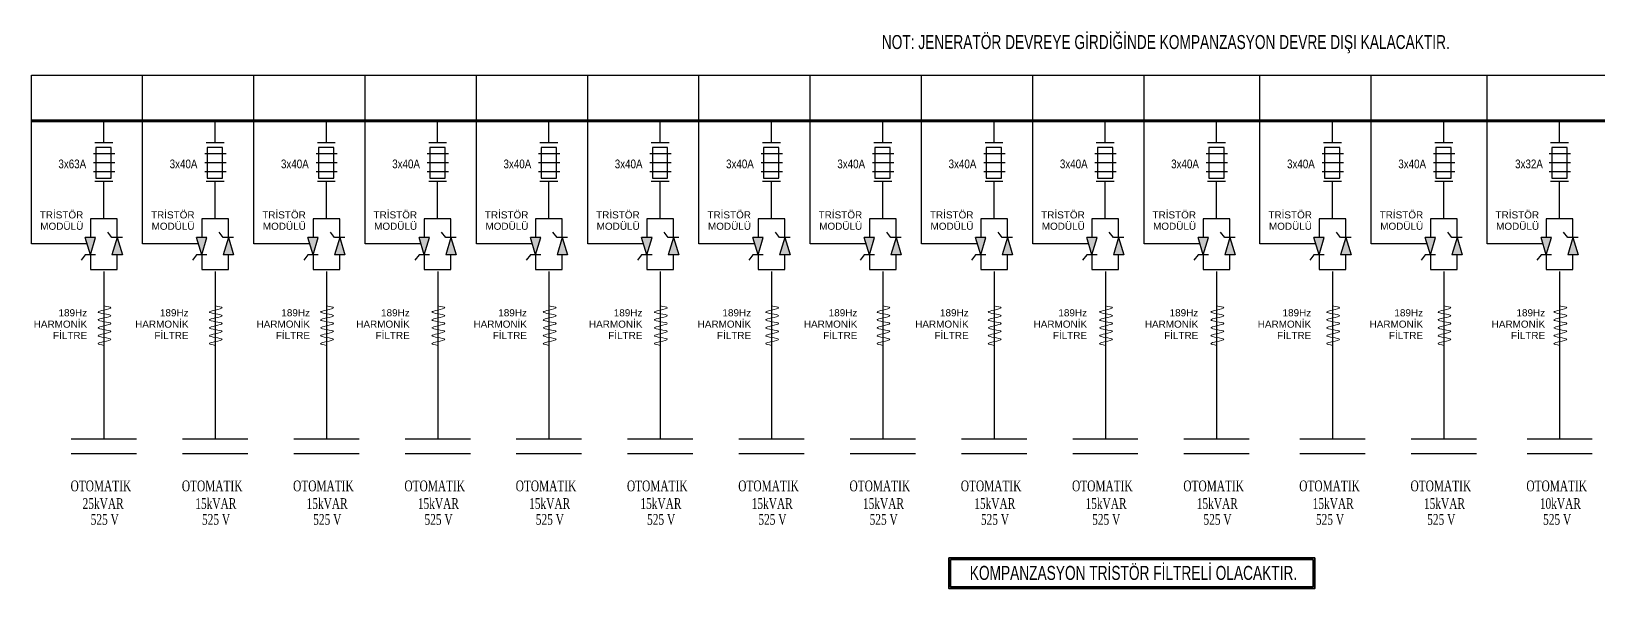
# Model space of a CAD drawing. Header units: millimetres. Extents: x 697 to 9639, y 746 to 2661.
# Drawn here: x 697 to 5100, y 753 to 2320 of the extents above; entities that cross this region are included whole.
import ezdxf

# ---------------------------------------------------------------- set-up
doc = ezdxf.new("R2010")
doc.units = ezdxf.units.MM
for name, color, linetype, lineweight in [('02elkyazı', 2, 'Continuous', 35), ('A', 3, 'Continuous', 9), ('ANAHPR', 2, 'Continuous', 25), ('BARA', 6, 'Continuous', 25), ('Layer1', 1, 'Continuous', 35), ('YAZi', 251, 'Continuous', 0)]:
    doc.layers.add(name, color=color, linetype=linetype, lineweight=lineweight)
doc.layers.add('linye', color=6, linetype='Continuous')
doc.layers.add('SYN', color=2, linetype='Continuous')
doc.styles.add('4', font='arial.ttf', dxfattribs={"height": 40})
doc.styles.add('ROMANTUR', font='times.ttf', dxfattribs={"width": 0.7})
doc.styles.add('YıLMAZ', font='arial.ttf')

msp = doc.modelspace()

# ---------------------------------------------------------------- hatches: boundary and pattern name
at = {"layer": 'ANAHPR'}
h = msp.add_hatch(color=6, dxfattribs=at)
h.paths.add_polyline_path([(952.6, 1690.9), (923.3, 1690.9), (937.9, 1740)])
h.paths.add_polyline_path([(848.2, 1740), (877.5, 1740), (862.9, 1690.9)])
h = msp.add_hatch(color=6, dxfattribs=at)
h.paths.add_polyline_path([(1265.4, 1690.9), (1236.1, 1690.9), (1250.8, 1740)])
h.paths.add_polyline_path([(1161.1, 1740), (1190.4, 1740), (1175.8, 1690.9)])
h = msp.add_hatch(color=6, dxfattribs=at)
h.paths.add_polyline_path([(1578.3, 1690.9), (1549, 1690.9), (1563.6, 1740)])
h.paths.add_polyline_path([(1474, 1740), (1503.3, 1740), (1488.6, 1690.9)])
h = msp.add_hatch(color=6, dxfattribs=at)
h.paths.add_polyline_path([(1891.2, 1690.9), (1861.9, 1690.9), (1876.5, 1740)])
h.paths.add_polyline_path([(1786.8, 1740), (1816.1, 1740), (1801.5, 1690.9)])
h = msp.add_hatch(color=6, dxfattribs=at)
h.paths.add_polyline_path([(2204, 1690.9), (2174.7, 1690.9), (2189.4, 1740)])
h.paths.add_polyline_path([(2099.7, 1740), (2129, 1740), (2114.3, 1690.9)])
h = msp.add_hatch(color=6, dxfattribs=at)
h.paths.add_polyline_path([(2516.9, 1690.9), (2487.6, 1690.9), (2502.2, 1740)])
h.paths.add_polyline_path([(2412.5, 1740), (2441.8, 1740), (2427.2, 1690.9)])
h = msp.add_hatch(color=6, dxfattribs=at)
h.paths.add_polyline_path([(2829.7, 1690.9), (2800.4, 1690.9), (2815.1, 1740)])
h.paths.add_polyline_path([(2725.4, 1740), (2754.7, 1740), (2740, 1690.9)])
h = msp.add_hatch(color=6, dxfattribs=at)
h.paths.add_polyline_path([(3142.6, 1690.9), (3113.3, 1690.9), (3127.9, 1740)])
h.paths.add_polyline_path([(3038.3, 1740), (3067.5, 1740), (3052.9, 1690.9)])
h = msp.add_hatch(color=6, dxfattribs=at)
h.paths.add_polyline_path([(3455.4, 1690.9), (3426.1, 1690.9), (3440.8, 1740)])
h.paths.add_polyline_path([(3351.1, 1740), (3380.4, 1740), (3365.8, 1690.9)])
h = msp.add_hatch(color=6, dxfattribs=at)
h.paths.add_polyline_path([(3768.3, 1690.9), (3739, 1690.9), (3753.7, 1740)])
h.paths.add_polyline_path([(3664, 1740), (3693.3, 1740), (3678.6, 1690.9)])
h = msp.add_hatch(color=6, dxfattribs=at)
h.paths.add_polyline_path([(4081.2, 1690.9), (4051.9, 1690.9), (4066.5, 1740)])
h.paths.add_polyline_path([(3976.8, 1740), (4006.1, 1740), (3991.5, 1690.9)])
h = msp.add_hatch(color=6, dxfattribs=at)
h.paths.add_polyline_path([(4407, 1690.9), (4377.7, 1690.9), (4392.3, 1740)])
h.paths.add_polyline_path([(4302.6, 1740), (4331.9, 1740), (4317.3, 1690.9)])
h = msp.add_hatch(color=6, dxfattribs=at)
h.paths.add_polyline_path([(4719.8, 1690.9), (4690.5, 1690.9), (4705.2, 1740)])
h.paths.add_polyline_path([(4615.5, 1740), (4644.8, 1740), (4630.1, 1690.9)])
h = msp.add_hatch(color=6, dxfattribs=at)
h.paths.add_polyline_path([(5045.6, 1690.9), (5016.3, 1690.9), (5031, 1740)])
h.paths.add_polyline_path([(4941.3, 1740), (4970.6, 1740), (4956, 1690.9)])

# ---------------------------------------------------------------- linework, layer by layer
at = {"color": 140, "linetype": 'Continuous'}
msp.add_line((696.7, 2196.2), (6574.9, 2196.2), dxfattribs=at)
at = {"linetype": 'Continuous'}
for p, q in [((696.7, 1722.3), (696.7, 2196.2)), ((1009.5, 1722.3), (1009.5, 2196.2)), ((1322.4, 1722.3), (1322.4, 2196.2)), ((1635.2, 1722.3), (1635.2, 2196.2)), ((1948.1, 1722.3), (1948.1, 2196.2)), ((2260.9, 1722.3), (2260.9, 2196.2)), ((2573.8, 1722.3), (2573.8, 2196.2)), ((2886.7, 1722.3), (2886.7, 2196.2)), ((3199.5, 1722.3), (3199.5, 2196.2)), ((3512.4, 1722.3), (3512.4, 2196.2)), ((3825.2, 1722.3), (3825.2, 2196.2)), ((4151, 1722.3), (4151, 2196.2)), ((4463.9, 1722.3), (4463.9, 2196.2)), ((4789.7, 1722.3), (4789.7, 2196.2)), ((931.3, 1974.9), (871.4, 1974.9)), ((931.3, 1950), (871.4, 1950)), ((1244.2, 1974.9), (1184.3, 1974.9)), ((1244.2, 1950), (1184.3, 1950)), ((1557, 1974.9), (1497.1, 1974.9)), ((1557, 1950), (1497.1, 1950)), ((1869.9, 1974.9), (1810, 1974.9)), ((1869.9, 1950), (1810, 1950)), ((2182.7, 1974.9), (2122.8, 1974.9)), ((2182.7, 1950), (2122.8, 1950)), ((2495.6, 1974.9), (2435.7, 1974.9)), ((2495.6, 1950), (2435.7, 1950)), ((2808.5, 1974.9), (2748.6, 1974.9)), ((2808.5, 1950), (2748.6, 1950)), ((3121.3, 1974.9), (3061.4, 1974.9)), ((3121.3, 1950), (3061.4, 1950)), ((3434.2, 1974.9), (3374.3, 1974.9)), ((3434.2, 1950), (3374.3, 1950)), ((3747, 1974.9), (3687.1, 1974.9)), ((3747, 1950), (3687.1, 1950)), ((4059.9, 1974.9), (4000, 1974.9)), ((4059.9, 1950), (4000, 1950)), ((4385.7, 1974.9), (4325.8, 1974.9)), ((4385.7, 1950), (4325.8, 1950)), ((4698.6, 1974.9), (4638.7, 1974.9)), ((4698.6, 1950), (4638.7, 1950)), ((5024.4, 1974.9), (4964.5, 1974.9)), ((5024.4, 1950), (4964.5, 1950)), ((931.3, 1925.1), (871.4, 1925.1)), ((1244.2, 1925.1), (1184.3, 1925.1)), ((1557, 1925.1), (1497.1, 1925.1)), ((1869.9, 1925.1), (1810, 1925.1)), ((2182.7, 1925.1), (2122.8, 1925.1)), ((2495.6, 1925.1), (2435.7, 1925.1)), ((2808.5, 1925.1), (2748.6, 1925.1)), ((3121.3, 1925.1), (3061.4, 1925.1)), ((3434.2, 1925.1), (3374.3, 1925.1)), ((3747, 1925.1), (3687.1, 1925.1)), ((4059.9, 1925.1), (4000, 1925.1)), ((4385.7, 1925.1), (4325.8, 1925.1)), ((4698.6, 1925.1), (4638.7, 1925.1)), ((5024.4, 1925.1), (4964.5, 1925.1)), ((853.5, 1722.3), (696.7, 1722.3)), ((1166.4, 1722.3), (1009.5, 1722.3)), ((1479.2, 1722.3), (1322.4, 1722.3)), ((1792.1, 1722.3), (1635.2, 1722.3)), ((2105, 1722.3), (1948.1, 1722.3)), ((2417.8, 1722.3), (2260.9, 1722.3)), ((2730.7, 1722.3), (2573.8, 1722.3)), ((3043.5, 1722.3), (2886.7, 1722.3)), ((3356.4, 1722.3), (3199.5, 1722.3)), ((3669.2, 1722.3), (3512.4, 1722.3)), ((3982.1, 1722.3), (3825.2, 1722.3)), ((4307.9, 1722.3), (4151, 1722.3)), ((4620.8, 1722.3), (4463.9, 1722.3)), ((4946.6, 1722.3), (4789.7, 1722.3))]:
    msp.add_line(p, q, dxfattribs=at)
at = {"layer": 'A'}
for points in [[(900.6, 1547.6), (920.5, 1542.8), (900.6, 1536), (884.4, 1530.4), (900.6, 1525.4)], [(1213.4, 1547.6), (1233.4, 1542.8), (1213.4, 1536), (1197.3, 1530.4), (1213.4, 1525.4)], [(1526.3, 1547.6), (1546.3, 1542.8), (1526.3, 1536), (1510.1, 1530.4), (1526.3, 1525.4)], [(1839.1, 1547.6), (1859.1, 1542.8), (1839.1, 1536), (1823, 1530.4), (1839.1, 1525.4)], [(2152, 1547.6), (2172, 1542.8), (2152, 1536), (2135.9, 1530.4), (2152, 1525.4)], [(2464.8, 1547.6), (2484.8, 1542.8), (2464.8, 1536), (2448.7, 1530.4), (2464.8, 1525.4)], [(2777.7, 1547.6), (2797.7, 1542.8), (2777.7, 1536), (2761.6, 1530.4), (2777.7, 1525.4)], [(3090.6, 1547.6), (3110.6, 1542.8), (3090.6, 1536), (3074.4, 1530.4), (3090.6, 1525.4)], [(3403.4, 1547.6), (3423.4, 1542.8), (3403.4, 1536), (3387.3, 1530.4), (3403.4, 1525.4)], [(3716.3, 1547.6), (3736.3, 1542.8), (3716.3, 1536), (3700.2, 1530.4), (3716.3, 1525.4)], [(4029.1, 1547.6), (4049.1, 1542.8), (4029.1, 1536), (4013, 1530.4), (4029.1, 1525.4)], [(4354.9, 1547.6), (4374.9, 1542.8), (4354.9, 1536), (4338.8, 1530.4), (4354.9, 1525.4)], [(4667.8, 1547.6), (4687.8, 1542.8), (4667.8, 1536), (4651.7, 1530.4), (4667.8, 1525.4)], [(4993.6, 1547.6), (5013.6, 1542.8), (4993.6, 1536), (4977.5, 1530.4), (4993.6, 1525.4)], [(900.6, 1525.4), (920.5, 1520.6), (900.6, 1513.8), (884.4, 1508.3), (900.6, 1503.2)], [(900.6, 1503.2), (920.5, 1498.4), (900.6, 1491.6), (884.4, 1486.1), (900.6, 1481)], [(1213.4, 1525.4), (1233.4, 1520.6), (1213.4, 1513.8), (1197.3, 1508.3), (1213.4, 1503.2)], [(1213.4, 1503.2), (1233.4, 1498.4), (1213.4, 1491.6), (1197.3, 1486.1), (1213.4, 1481)], [(1526.3, 1525.4), (1546.3, 1520.6), (1526.3, 1513.8), (1510.1, 1508.3), (1526.3, 1503.2)], [(1526.3, 1503.2), (1546.3, 1498.4), (1526.3, 1491.6), (1510.1, 1486.1), (1526.3, 1481)], [(1839.1, 1525.4), (1859.1, 1520.6), (1839.1, 1513.8), (1823, 1508.3), (1839.1, 1503.2)], [(1839.1, 1503.2), (1859.1, 1498.4), (1839.1, 1491.6), (1823, 1486.1), (1839.1, 1481)], [(2152, 1525.4), (2172, 1520.6), (2152, 1513.8), (2135.9, 1508.3), (2152, 1503.2)], [(2152, 1503.2), (2172, 1498.4), (2152, 1491.6), (2135.9, 1486.1), (2152, 1481)], [(2464.8, 1525.4), (2484.8, 1520.6), (2464.8, 1513.8), (2448.7, 1508.3), (2464.8, 1503.2)], [(2464.8, 1503.2), (2484.8, 1498.4), (2464.8, 1491.6), (2448.7, 1486.1), (2464.8, 1481)], [(2777.7, 1525.4), (2797.7, 1520.6), (2777.7, 1513.8), (2761.6, 1508.3), (2777.7, 1503.2)], [(2777.7, 1503.2), (2797.7, 1498.4), (2777.7, 1491.6), (2761.6, 1486.1), (2777.7, 1481)], [(3090.6, 1525.4), (3110.6, 1520.6), (3090.6, 1513.8), (3074.4, 1508.3), (3090.6, 1503.2)], [(3090.6, 1503.2), (3110.6, 1498.4), (3090.6, 1491.6), (3074.4, 1486.1), (3090.6, 1481)], [(3403.4, 1525.4), (3423.4, 1520.6), (3403.4, 1513.8), (3387.3, 1508.3), (3403.4, 1503.2)], [(3403.4, 1503.2), (3423.4, 1498.4), (3403.4, 1491.6), (3387.3, 1486.1), (3403.4, 1481)], [(3716.3, 1525.4), (3736.3, 1520.6), (3716.3, 1513.8), (3700.2, 1508.3), (3716.3, 1503.2)], [(3716.3, 1503.2), (3736.3, 1498.4), (3716.3, 1491.6), (3700.2, 1486.1), (3716.3, 1481)], [(4029.1, 1525.4), (4049.1, 1520.6), (4029.1, 1513.8), (4013, 1508.3), (4029.1, 1503.2)], [(4029.1, 1503.2), (4049.1, 1498.4), (4029.1, 1491.6), (4013, 1486.1), (4029.1, 1481)], [(4354.9, 1525.4), (4374.9, 1520.6), (4354.9, 1513.8), (4338.8, 1508.3), (4354.9, 1503.2)], [(4354.9, 1503.2), (4374.9, 1498.4), (4354.9, 1491.6), (4338.8, 1486.1), (4354.9, 1481)], [(4667.8, 1525.4), (4687.8, 1520.6), (4667.8, 1513.8), (4651.7, 1508.3), (4667.8, 1503.2)], [(4667.8, 1503.2), (4687.8, 1498.4), (4667.8, 1491.6), (4651.7, 1486.1), (4667.8, 1481)], [(4993.6, 1525.4), (5013.6, 1520.6), (4993.6, 1513.8), (4977.5, 1508.3), (4993.6, 1503.2)], [(4993.6, 1503.2), (5013.6, 1498.4), (4993.6, 1491.6), (4977.5, 1486.1), (4993.6, 1481)], [(900.6, 1481), (920.5, 1476.2), (900.6, 1469.4), (884.4, 1463.9), (900.6, 1458.9)], [(900.6, 1458.9), (920.5, 1454), (900.6, 1447.3), (884.4, 1441.7), (900.6, 1436.7)], [(1213.4, 1481), (1233.4, 1476.2), (1213.4, 1469.4), (1197.3, 1463.9), (1213.4, 1458.9)], [(1213.4, 1458.9), (1233.4, 1454), (1213.4, 1447.3), (1197.3, 1441.7), (1213.4, 1436.7)], [(1526.3, 1481), (1546.3, 1476.2), (1526.3, 1469.4), (1510.1, 1463.9), (1526.3, 1458.9)], [(1526.3, 1458.9), (1546.3, 1454), (1526.3, 1447.3), (1510.1, 1441.7), (1526.3, 1436.7)], [(1839.1, 1481), (1859.1, 1476.2), (1839.1, 1469.4), (1823, 1463.9), (1839.1, 1458.9)], [(1839.1, 1458.9), (1859.1, 1454), (1839.1, 1447.3), (1823, 1441.7), (1839.1, 1436.7)], [(2152, 1481), (2172, 1476.2), (2152, 1469.4), (2135.9, 1463.9), (2152, 1458.9)], [(2152, 1458.9), (2172, 1454), (2152, 1447.3), (2135.9, 1441.7), (2152, 1436.7)], [(2464.8, 1481), (2484.8, 1476.2), (2464.8, 1469.4), (2448.7, 1463.9), (2464.8, 1458.9)], [(2464.8, 1458.9), (2484.8, 1454), (2464.8, 1447.3), (2448.7, 1441.7), (2464.8, 1436.7)], [(2777.7, 1481), (2797.7, 1476.2), (2777.7, 1469.4), (2761.6, 1463.9), (2777.7, 1458.9)], [(2777.7, 1458.9), (2797.7, 1454), (2777.7, 1447.3), (2761.6, 1441.7), (2777.7, 1436.7)], [(3090.6, 1481), (3110.6, 1476.2), (3090.6, 1469.4), (3074.4, 1463.9), (3090.6, 1458.9)], [(3090.6, 1458.9), (3110.6, 1454), (3090.6, 1447.3), (3074.4, 1441.7), (3090.6, 1436.7)], [(3403.4, 1481), (3423.4, 1476.2), (3403.4, 1469.4), (3387.3, 1463.9), (3403.4, 1458.9)], [(3403.4, 1458.9), (3423.4, 1454), (3403.4, 1447.3), (3387.3, 1441.7), (3403.4, 1436.7)], [(3716.3, 1481), (3736.3, 1476.2), (3716.3, 1469.4), (3700.2, 1463.9), (3716.3, 1458.9)], [(3716.3, 1458.9), (3736.3, 1454), (3716.3, 1447.3), (3700.2, 1441.7), (3716.3, 1436.7)], [(4029.1, 1481), (4049.1, 1476.2), (4029.1, 1469.4), (4013, 1463.9), (4029.1, 1458.9)], [(4029.1, 1458.9), (4049.1, 1454), (4029.1, 1447.3), (4013, 1441.7), (4029.1, 1436.7)], [(4354.9, 1481), (4374.9, 1476.2), (4354.9, 1469.4), (4338.8, 1463.9), (4354.9, 1458.9)], [(4354.9, 1458.9), (4374.9, 1454), (4354.9, 1447.3), (4338.8, 1441.7), (4354.9, 1436.7)], [(4667.8, 1481), (4687.8, 1476.2), (4667.8, 1469.4), (4651.7, 1463.9), (4667.8, 1458.9)], [(4667.8, 1458.9), (4687.8, 1454), (4667.8, 1447.3), (4651.7, 1441.7), (4667.8, 1436.7)], [(4993.6, 1481), (5013.6, 1476.2), (4993.6, 1469.4), (4977.5, 1463.9), (4993.6, 1458.9)], [(4993.6, 1458.9), (5013.6, 1454), (4993.6, 1447.3), (4977.5, 1441.7), (4993.6, 1436.7)]]:
    msp.add_spline(points, degree=3, dxfattribs=at)
at = {"layer": 'ANAHPR'}
for p, q in [((925.6, 2006.4), (875.2, 2006.4)), ((878.4, 1992.7), (878.4, 1907.2)), ((921.3, 1992.7), (878.4, 1992.7)), ((921.3, 1907.2), (921.3, 1992.7)), ((1238.5, 2006.4), (1188.1, 2006.4)), ((1191.2, 1992.7), (1191.2, 1907.2)), ((1234.2, 1992.7), (1191.2, 1992.7)), ((1234.2, 1907.2), (1234.2, 1992.7)), ((1551.3, 2006.4), (1500.9, 2006.4)), ((1504.1, 1992.7), (1504.1, 1907.2)), ((1547.1, 1992.7), (1504.1, 1992.7)), ((1547.1, 1907.2), (1547.1, 1992.7)), ((1864.2, 2006.4), (1813.8, 2006.4)), ((1816.9, 1992.7), (1816.9, 1907.2)), ((1859.9, 1992.7), (1816.9, 1992.7)), ((1859.9, 1907.2), (1859.9, 1992.7)), ((2177.1, 2006.4), (2126.6, 2006.4)), ((2129.8, 1992.7), (2129.8, 1907.2)), ((2172.8, 1992.7), (2129.8, 1992.7)), ((2172.8, 1907.2), (2172.8, 1992.7)), ((2489.9, 2006.4), (2439.5, 2006.4)), ((2442.7, 1992.7), (2442.7, 1907.2)), ((2485.6, 1992.7), (2442.7, 1992.7)), ((2485.6, 1907.2), (2485.6, 1992.7)), ((2802.8, 2006.4), (2752.4, 2006.4)), ((2755.5, 1992.7), (2755.5, 1907.2)), ((2798.5, 1992.7), (2755.5, 1992.7)), ((2798.5, 1907.2), (2798.5, 1992.7)), ((3115.6, 2006.4), (3065.2, 2006.4)), ((3068.4, 1992.7), (3068.4, 1907.2)), ((3111.4, 1992.7), (3068.4, 1992.7)), ((3111.4, 1907.2), (3111.4, 1992.7)), ((3428.5, 2006.4), (3378.1, 2006.4)), ((3381.2, 1992.7), (3381.2, 1907.2)), ((3424.2, 1992.7), (3381.2, 1992.7)), ((3424.2, 1907.2), (3424.2, 1992.7)), ((3741.3, 2006.4), (3690.9, 2006.4)), ((3694.1, 1992.7), (3694.1, 1907.2)), ((3737.1, 1992.7), (3694.1, 1992.7)), ((3737.1, 1907.2), (3737.1, 1992.7)), ((4054.2, 2006.4), (4003.8, 2006.4)), ((4007, 1992.7), (4007, 1907.2)), ((4049.9, 1992.7), (4007, 1992.7)), ((4049.9, 1907.2), (4049.9, 1992.7)), ((4380, 2006.4), (4329.6, 2006.4)), ((4332.8, 1992.7), (4332.8, 1907.2)), ((4375.7, 1992.7), (4332.8, 1992.7)), ((4375.7, 1907.2), (4375.7, 1992.7)), ((4692.9, 2006.4), (4642.5, 2006.4)), ((4645.6, 1992.7), (4645.6, 1907.2)), ((4688.6, 1992.7), (4645.6, 1992.7)), ((4688.6, 1907.2), (4688.6, 1992.7)), ((5018.7, 2006.4), (4968.3, 2006.4)), ((4971.4, 1992.7), (4971.4, 1907.2)), ((5014.4, 1992.7), (4971.4, 1992.7)), ((5014.4, 1907.2), (5014.4, 1992.7)), ((925.6, 1897.2), (875.2, 1897.2)), ((878.4, 1907.2), (921.3, 1907.2)), ((1238.5, 1897.2), (1188.1, 1897.2)), ((1191.2, 1907.2), (1234.2, 1907.2)), ((1551.3, 1897.2), (1500.9, 1897.2)), ((1504.1, 1907.2), (1547.1, 1907.2)), ((1864.2, 1897.2), (1813.8, 1897.2)), ((1816.9, 1907.2), (1859.9, 1907.2)), ((2177.1, 1897.2), (2126.6, 1897.2)), ((2129.8, 1907.2), (2172.8, 1907.2)), ((2489.9, 1897.2), (2439.5, 1897.2)), ((2442.7, 1907.2), (2485.6, 1907.2)), ((2802.8, 1897.2), (2752.4, 1897.2)), ((2755.5, 1907.2), (2798.5, 1907.2)), ((3115.6, 1897.2), (3065.2, 1897.2)), ((3068.4, 1907.2), (3111.4, 1907.2)), ((3428.5, 1897.2), (3378.1, 1897.2)), ((3381.2, 1907.2), (3424.2, 1907.2)), ((3741.3, 1897.2), (3690.9, 1897.2)), ((3694.1, 1907.2), (3737.1, 1907.2)), ((4054.2, 1897.2), (4003.8, 1897.2)), ((4007, 1907.2), (4049.9, 1907.2)), ((4380, 1897.2), (4329.6, 1897.2)), ((4332.8, 1907.2), (4375.7, 1907.2)), ((4692.9, 1897.2), (4642.5, 1897.2)), ((4645.6, 1907.2), (4688.6, 1907.2)), ((5018.7, 1897.2), (4968.3, 1897.2)), ((4971.4, 1907.2), (5014.4, 1907.2))]:
    msp.add_line(p, q, dxfattribs=at)
at = {"layer": 'ANAHPR', "color": 6}
for p, q in [((862.9, 1690.9), (848.2, 1740)), ((877.5, 1740), (848.2, 1740)), ((862.9, 1690.9), (877.5, 1740)), ((923.3, 1740), (911.7, 1754.9)), ((937.9, 1740), (923.3, 1690.9)), ((952.6, 1740), (923.3, 1740)), ((937.9, 1740), (952.6, 1690.9)), ((1175.8, 1690.9), (1161.1, 1740)), ((1190.4, 1740), (1161.1, 1740)), ((1175.8, 1690.9), (1190.4, 1740)), ((1236.1, 1740), (1224.6, 1754.9)), ((1250.8, 1740), (1236.1, 1690.9)), ((1265.4, 1740), (1236.1, 1740)), ((1250.8, 1740), (1265.4, 1690.9)), ((1488.6, 1690.9), (1474, 1740)), ((1503.3, 1740), (1474, 1740)), ((1488.6, 1690.9), (1503.3, 1740)), ((1549, 1740), (1537.4, 1754.9)), ((1563.6, 1740), (1549, 1690.9)), ((1578.3, 1740), (1549, 1740)), ((1563.6, 1740), (1578.3, 1690.9)), ((1801.5, 1690.9), (1786.8, 1740)), ((1816.1, 1740), (1786.8, 1740)), ((1801.5, 1690.9), (1816.1, 1740)), ((1861.9, 1740), (1850.3, 1754.9)), ((1876.5, 1740), (1861.9, 1690.9)), ((1891.2, 1740), (1861.9, 1740)), ((1876.5, 1740), (1891.2, 1690.9)), ((2114.3, 1690.9), (2099.7, 1740)), ((2129, 1740), (2099.7, 1740)), ((2114.3, 1690.9), (2129, 1740)), ((2174.7, 1740), (2163.2, 1754.9)), ((2189.4, 1740), (2174.7, 1690.9)), ((2204, 1740), (2174.7, 1740)), ((2189.4, 1740), (2204, 1690.9)), ((2427.2, 1690.9), (2412.5, 1740)), ((2441.8, 1740), (2412.5, 1740)), ((2427.2, 1690.9), (2441.8, 1740)), ((2487.6, 1740), (2476, 1754.9)), ((2502.2, 1740), (2487.6, 1690.9)), ((2516.9, 1740), (2487.6, 1740)), ((2502.2, 1740), (2516.9, 1690.9)), ((2740, 1690.9), (2725.4, 1740)), ((2754.7, 1740), (2725.4, 1740)), ((2740, 1690.9), (2754.7, 1740)), ((2800.4, 1740), (2788.9, 1754.9)), ((2815.1, 1740), (2800.4, 1690.9)), ((2829.7, 1740), (2800.4, 1740)), ((2815.1, 1740), (2829.7, 1690.9)), ((3052.9, 1690.9), (3038.3, 1740)), ((3067.5, 1740), (3038.3, 1740)), ((3052.9, 1690.9), (3067.5, 1740)), ((3113.3, 1740), (3101.7, 1754.9)), ((3127.9, 1740), (3113.3, 1690.9)), ((3142.6, 1740), (3113.3, 1740)), ((3127.9, 1740), (3142.6, 1690.9)), ((3365.8, 1690.9), (3351.1, 1740)), ((3380.4, 1740), (3351.1, 1740)), ((3365.8, 1690.9), (3380.4, 1740)), ((3426.1, 1740), (3414.6, 1754.9)), ((3440.8, 1740), (3426.1, 1690.9)), ((3455.4, 1740), (3426.1, 1740)), ((3440.8, 1740), (3455.4, 1690.9)), ((3678.6, 1690.9), (3664, 1740)), ((3693.3, 1740), (3664, 1740)), ((3678.6, 1690.9), (3693.3, 1740)), ((3739, 1740), (3727.4, 1754.9)), ((3753.7, 1740), (3739, 1690.9)), ((3768.3, 1740), (3739, 1740)), ((3753.7, 1740), (3768.3, 1690.9)), ((3991.5, 1690.9), (3976.8, 1740)), ((4006.1, 1740), (3976.8, 1740)), ((3991.5, 1690.9), (4006.1, 1740)), ((4051.9, 1740), (4040.3, 1754.9)), ((4066.5, 1740), (4051.9, 1690.9)), ((4081.2, 1740), (4051.9, 1740)), ((4066.5, 1740), (4081.2, 1690.9)), ((4317.3, 1690.9), (4302.6, 1740)), ((4331.9, 1740), (4302.6, 1740)), ((4317.3, 1690.9), (4331.9, 1740)), ((4377.7, 1740), (4366.1, 1754.9)), ((4392.3, 1740), (4377.7, 1690.9)), ((4407, 1740), (4377.7, 1740)), ((4392.3, 1740), (4407, 1690.9)), ((4630.1, 1690.9), (4615.5, 1740)), ((4644.8, 1740), (4615.5, 1740)), ((4630.1, 1690.9), (4644.8, 1740)), ((4690.5, 1740), (4679, 1754.9)), ((4705.2, 1740), (4690.5, 1690.9)), ((4719.8, 1740), (4690.5, 1740)), ((4705.2, 1740), (4719.8, 1690.9)), ((4956, 1690.9), (4941.3, 1740)), ((4970.6, 1740), (4941.3, 1740)), ((4956, 1690.9), (4970.6, 1740)), ((5016.3, 1740), (5004.8, 1754.9)), ((5031, 1740), (5016.3, 1690.9)), ((5045.6, 1740), (5016.3, 1740)), ((5031, 1740), (5045.6, 1690.9)), ((848.2, 1690.9), (836.7, 1676.1)), ((877.5, 1690.9), (848.2, 1690.9)), ((952.6, 1690.9), (923.3, 1690.9)), ((1161.1, 1690.9), (1149.5, 1676.1)), ((1190.4, 1690.9), (1161.1, 1690.9)), ((1265.4, 1690.9), (1236.1, 1690.9)), ((1474, 1690.9), (1462.4, 1676.1)), ((1503.3, 1690.9), (1474, 1690.9)), ((1578.3, 1690.9), (1549, 1690.9)), ((1786.8, 1690.9), (1775.3, 1676.1)), ((1816.1, 1690.9), (1786.8, 1690.9)), ((1891.2, 1690.9), (1861.9, 1690.9)), ((2099.7, 1690.9), (2088.1, 1676.1)), ((2129, 1690.9), (2099.7, 1690.9)), ((2204, 1690.9), (2174.7, 1690.9)), ((2412.5, 1690.9), (2401, 1676.1)), ((2441.8, 1690.9), (2412.5, 1690.9)), ((2516.9, 1690.9), (2487.6, 1690.9)), ((2725.4, 1690.9), (2713.8, 1676.1)), ((2754.7, 1690.9), (2725.4, 1690.9)), ((2829.7, 1690.9), (2800.4, 1690.9)), ((3038.3, 1690.9), (3026.7, 1676.1)), ((3067.5, 1690.9), (3038.3, 1690.9)), ((3142.6, 1690.9), (3113.3, 1690.9)), ((3351.1, 1690.9), (3339.6, 1676.1)), ((3380.4, 1690.9), (3351.1, 1690.9)), ((3455.4, 1690.9), (3426.1, 1690.9)), ((3664, 1690.9), (3652.4, 1676.1)), ((3693.3, 1690.9), (3664, 1690.9)), ((3768.3, 1690.9), (3739, 1690.9)), ((3976.8, 1690.9), (3965.3, 1676.1)), ((4006.1, 1690.9), (3976.8, 1690.9)), ((4081.2, 1690.9), (4051.9, 1690.9)), ((4302.6, 1690.9), (4291.1, 1676.1)), ((4331.9, 1690.9), (4302.6, 1690.9)), ((4407, 1690.9), (4377.7, 1690.9)), ((4615.5, 1690.9), (4603.9, 1676.1)), ((4644.8, 1690.9), (4615.5, 1690.9)), ((4719.8, 1690.9), (4690.5, 1690.9)), ((4941.3, 1690.9), (4929.8, 1676.1)), ((4970.6, 1690.9), (4941.3, 1690.9)), ((5045.6, 1690.9), (5016.3, 1690.9))]:
    msp.add_line(p, q, dxfattribs=at)
for points in [[(937.9, 1740), (937.9, 1792.5), (862.9, 1792.5), (862.9, 1740)], [(1250.8, 1740), (1250.8, 1792.5), (1175.8, 1792.5), (1175.8, 1740)], [(1563.6, 1740), (1563.6, 1792.5), (1488.6, 1792.5), (1488.6, 1740)], [(1876.5, 1740), (1876.5, 1792.5), (1801.5, 1792.5), (1801.5, 1740)], [(2189.4, 1740), (2189.4, 1792.5), (2114.3, 1792.5), (2114.3, 1740)], [(2502.2, 1740), (2502.2, 1792.5), (2427.2, 1792.5), (2427.2, 1740)], [(2815.1, 1740), (2815.1, 1792.5), (2740, 1792.5), (2740, 1740)], [(3127.9, 1740), (3127.9, 1792.5), (3052.9, 1792.5), (3052.9, 1740)], [(3440.8, 1740), (3440.8, 1792.5), (3365.8, 1792.5), (3365.8, 1740)], [(3753.7, 1740), (3753.7, 1792.5), (3678.6, 1792.5), (3678.6, 1740)], [(4066.5, 1740), (4066.5, 1792.5), (3991.5, 1792.5), (3991.5, 1740)], [(4392.3, 1740), (4392.3, 1792.5), (4317.3, 1792.5), (4317.3, 1740)], [(4705.2, 1740), (4705.2, 1792.5), (4630.1, 1792.5), (4630.1, 1740)], [(5031, 1740), (5031, 1792.5), (4956, 1792.5), (4956, 1740)], [(862.9, 1690.9), (862.9, 1649.9), (937.9, 1649.9), (937.9, 1690.9)], [(1175.8, 1690.9), (1175.8, 1649.9), (1250.8, 1649.9), (1250.8, 1690.9)], [(1488.6, 1690.9), (1488.6, 1649.9), (1563.6, 1649.9), (1563.6, 1690.9)], [(1801.5, 1690.9), (1801.5, 1649.9), (1876.5, 1649.9), (1876.5, 1690.9)], [(2114.3, 1690.9), (2114.3, 1649.9), (2189.4, 1649.9), (2189.4, 1690.9)], [(2427.2, 1690.9), (2427.2, 1649.9), (2502.2, 1649.9), (2502.2, 1690.9)], [(2740, 1690.9), (2740, 1649.9), (2815.1, 1649.9), (2815.1, 1690.9)], [(3052.9, 1690.9), (3052.9, 1649.9), (3127.9, 1649.9), (3127.9, 1690.9)], [(3365.8, 1690.9), (3365.8, 1649.9), (3440.8, 1649.9), (3440.8, 1690.9)], [(3678.6, 1690.9), (3678.6, 1649.9), (3753.7, 1649.9), (3753.7, 1690.9)], [(3991.5, 1690.9), (3991.5, 1649.9), (4066.5, 1649.9), (4066.5, 1690.9)], [(4317.3, 1690.9), (4317.3, 1649.9), (4392.3, 1649.9), (4392.3, 1690.9)], [(4630.1, 1690.9), (4630.1, 1649.9), (4705.2, 1649.9), (4705.2, 1690.9)], [(4956, 1690.9), (4956, 1649.9), (5031, 1649.9), (5031, 1690.9)]]:
    msp.add_lwpolyline(points, dxfattribs=at)
at = {"layer": 'BARA', "color": 140}
for p, q in [((992.4, 1173), (808.7, 1173)), ((1305.2, 1173), (1121.6, 1173)), ((1618.1, 1173), (1434.4, 1173)), ((1931, 1173), (1747.3, 1173)), ((2243.8, 1173), (2060.2, 1173)), ((2556.7, 1173), (2373, 1173)), ((2869.5, 1173), (2685.9, 1173)), ((3182.4, 1173), (2998.7, 1173)), ((3495.2, 1173), (3311.6, 1173)), ((3808.1, 1173), (3624.5, 1173)), ((4121, 1173), (3937.3, 1173)), ((4446.8, 1173), (4263.1, 1173)), ((4759.6, 1173), (4576, 1173)), ((5085.4, 1173), (4901.8, 1173)), ((992.4, 1131.8), (808.7, 1131.8)), ((1305.2, 1131.8), (1121.6, 1131.8)), ((1618.1, 1131.8), (1434.4, 1131.8)), ((1931, 1131.8), (1747.3, 1131.8)), ((2243.8, 1131.8), (2060.2, 1131.8)), ((2556.7, 1131.8), (2373, 1131.8)), ((2869.5, 1131.8), (2685.9, 1131.8)), ((3182.4, 1131.8), (2998.7, 1131.8)), ((3495.2, 1131.8), (3311.6, 1131.8)), ((3808.1, 1131.8), (3624.5, 1131.8)), ((4121, 1131.8), (3937.3, 1131.8)), ((4446.8, 1131.8), (4263.1, 1131.8)), ((4759.6, 1131.8), (4576, 1131.8)), ((5085.4, 1131.8), (4901.8, 1131.8))]:
    msp.add_line(p, q, dxfattribs=at)
at = {"layer": 'Layer1'}
for points in [[(4305.1, 839.3), (3276.3, 839.3), (3276.3, 752.9), (4305.1, 752.9)], [(4300.3, 834.5), (3281.1, 834.5), (3281.1, 757.7), (4300.3, 757.7)]]:
    msp.add_lwpolyline(points, close=True, dxfattribs=at)
at = {"layer": 'linye'}
for p, q in [((900.4, 2006.4), (900.4, 2068.5)), ((1213.3, 2006.4), (1213.3, 2068.5)), ((1526.1, 2006.4), (1526.1, 2068.5)), ((1839, 2006.4), (1839, 2068.5)), ((2151.8, 2006.4), (2151.8, 2068.5)), ((2464.7, 2006.4), (2464.7, 2068.5)), ((2777.6, 2006.4), (2777.6, 2068.5)), ((3090.4, 2006.4), (3090.4, 2068.5)), ((3403.3, 2006.4), (3403.3, 2068.5)), ((3716.1, 2006.4), (3716.1, 2068.5)), ((4029, 2006.4), (4029, 2068.5)), ((4354.8, 2006.4), (4354.8, 2068.5)), ((4667.7, 2006.4), (4667.7, 2068.5)), ((4993.5, 2006.4), (4993.5, 2068.5)), ((900.4, 1792.5), (900.4, 1897.2)), ((1213.3, 1792.5), (1213.3, 1897.2)), ((1526.1, 1792.5), (1526.1, 1897.2)), ((1839, 1792.5), (1839, 1897.2)), ((2151.8, 1792.5), (2151.8, 1897.2)), ((2464.7, 1792.5), (2464.7, 1897.2)), ((2777.6, 1792.5), (2777.6, 1897.2)), ((3090.4, 1792.5), (3090.4, 1897.2)), ((3403.3, 1792.5), (3403.3, 1897.2)), ((3716.1, 1792.5), (3716.1, 1897.2)), ((4029, 1792.5), (4029, 1897.2)), ((4354.8, 1792.5), (4354.8, 1897.2)), ((4667.7, 1792.5), (4667.7, 1897.2)), ((4993.5, 1792.5), (4993.5, 1897.2)), ((900.6, 1644.8), (900.6, 1173)), ((1213.4, 1644.8), (1213.4, 1173)), ((1526.3, 1644.8), (1526.3, 1173)), ((1839.1, 1644.8), (1839.1, 1173)), ((2152, 1644.8), (2152, 1173)), ((2464.8, 1644.8), (2464.8, 1173)), ((2777.7, 1644.8), (2777.7, 1173)), ((3090.6, 1644.8), (3090.6, 1173)), ((3403.4, 1644.8), (3403.4, 1173)), ((3716.3, 1644.8), (3716.3, 1173)), ((4029.1, 1644.8), (4029.1, 1173)), ((4354.9, 1644.8), (4354.9, 1173)), ((4667.8, 1644.8), (4667.8, 1173)), ((4993.6, 1644.8), (4993.6, 1173))]:
    msp.add_line(p, q, dxfattribs=at)
at = {"layer": 'SYN', "color": 1, "lineweight": 100}
msp.add_line((8069.3, 2068.5), (696.7, 2068.5), dxfattribs=at)

# ---------------------------------------------------------------- texts
at = {"layer": '02elkyazı', "ltscale": 15, "char_height": 19.97, "attachment_point": 3, "line_spacing_factor": 0.96, "style": 'YıLMAZ'}
for s, insert in [('TRİSTÖR\\PMODÜLÜ', (842.7, 1813.7)), ('TRİSTÖR\\PMODÜLÜ', (1155.6, 1813.7)), ('TRİSTÖR\\PMODÜLÜ', (1468.4, 1813.7)), ('TRİSTÖR\\PMODÜLÜ', (1781.3, 1813.7)), ('TRİSTÖR\\PMODÜLÜ', (2094.2, 1813.7)), ('TRİSTÖR\\PMODÜLÜ', (2407, 1813.7)), ('TRİSTÖR\\PMODÜLÜ', (2719.9, 1813.7)), ('TRİSTÖR\\PMODÜLÜ', (3032.7, 1813.7)), ('TRİSTÖR\\PMODÜLÜ', (3345.6, 1813.7)), ('TRİSTÖR\\PMODÜLÜ', (3658.4, 1813.7)), ('TRİSTÖR\\PMODÜLÜ', (3971.3, 1813.7)), ('TRİSTÖR\\PMODÜLÜ', (4297.1, 1813.7)), ('TRİSTÖR\\PMODÜLÜ', (4610, 1813.7)), ('TRİSTÖR\\PMODÜLÜ', (4935.8, 1813.7)), ('189Hz\\PHARMONİK\\PFİLTRE', (853.7, 1538.5)), ('189Hz\\PHARMONİK\\PFİLTRE', (1138.8, 1538.5)), ('189Hz\\PHARMONİK\\PFİLTRE', (1480.2, 1538.5)), ('189Hz\\PHARMONİK\\PFİLTRE', (1760.6, 1538.5)), ('189Hz\\PHARMONİK\\PFİLTRE', (2090.1, 1538.5)), ('189Hz\\PHARMONİK\\PFİLTRE', (2414.8, 1538.5)), ('189Hz\\PHARMONİK\\PFİLTRE', (2720.4, 1538.5)), ('189Hz\\PHARMONİK\\PFİLTRE', (3019.1, 1538.5)), ('189Hz\\PHARMONİK\\PFİLTRE', (3332, 1538.5)), ('189Hz\\PHARMONİK\\PFİLTRE', (3664.9, 1538.5)), ('189Hz\\PHARMONİK\\PFİLTRE', (3977.6, 1538.5)), ('189Hz\\PHARMONİK\\PFİLTRE', (4295.1, 1538.5)), ('189Hz\\PHARMONİK\\PFİLTRE', (4609.6, 1538.5)), ('189Hz\\PHARMONİK\\PFİLTRE', (4952.8, 1538.5))]:
    msp.add_mtext(s, dxfattribs=dict(at, insert=insert))
at = {"layer": 'YAZi', "color": 6}
for s, height, style, width, p in [('NOT: JENERATÖR DEVREYE GİRDİĞİNDE KOMPANZASYON DEVRE DIŞI KALACAKTIR.', 39.399, '4', 0.7, (3087.8, 2269.9)), ('3x63A', 24.62, '4', 0.8, (772.8, 1934.6)), ('3x40A', 24.62, '4', 0.8, (1085.6, 1934.6)), ('3x40A', 24.62, '4', 0.8, (1398.5, 1934.6)), ('3x40A', 24.62, '4', 0.8, (1711.3, 1934.6)), ('3x40A', 24.62, '4', 0.8, (2024.2, 1934.6)), ('3x40A', 24.62, '4', 0.8, (2337, 1934.6)), ('3x40A', 24.62, '4', 0.8, (2649.9, 1934.6)), ('3x40A', 24.62, '4', 0.8, (2962.8, 1934.6)), ('3x40A', 24.62, '4', 0.8, (3275.6, 1934.6)), ('3x40A', 24.62, '4', 0.8, (3588.5, 1934.6)), ('3x40A', 24.62, '4', 0.8, (3901.3, 1934.6)), ('3x40A', 24.62, '4', 0.8, (4227.1, 1934.6)), ('3x40A', 24.62, '4', 0.8, (4540, 1934.6)), ('3x32A', 24.62, '4', 0.8, (4868.4, 1934.6)), ('OTOMATIK', 30.21, 'ROMANTUR', 0.7, (807, 1026.7)), ('OTOMATIK', 30.21, 'ROMANTUR', 0.7, (1119.9, 1026.7)), ('OTOMATIK', 30.21, 'ROMANTUR', 0.7, (1432.7, 1026.7)), ('OTOMATIK', 30.21, 'ROMANTUR', 0.7, (1745.6, 1026.7)), ('OTOMATIK', 30.21, 'ROMANTUR', 0.7, (2058.5, 1026.7)), ('OTOMATIK', 30.21, 'ROMANTUR', 0.7, (2371.3, 1026.7)), ('OTOMATIK', 30.21, 'ROMANTUR', 0.7, (2684.2, 1026.7)), ('OTOMATIK', 30.21, 'ROMANTUR', 0.7, (2997, 1026.7)), ('OTOMATIK', 30.21, 'ROMANTUR', 0.7, (3309.9, 1026.7)), ('OTOMATIK', 30.21, 'ROMANTUR', 0.7, (3622.7, 1026.7)), ('OTOMATIK', 30.21, 'ROMANTUR', 0.7, (3935.6, 1026.7)), ('OTOMATIK', 30.21, 'ROMANTUR', 0.7, (4261.4, 1026.7)), ('OTOMATIK', 30.21, 'ROMANTUR', 0.7, (4574.3, 1026.7)), ('OTOMATIK', 30.21, 'ROMANTUR', 0.7, (4900.1, 1026.7)), ('25kVAR', 30.21, 'ROMANTUR', 0.7, (840.9, 977.1)), ('15kVAR', 30.21, 'ROMANTUR', 0.7, (1157.7, 977.1)), ('15kVAR', 30.21, 'ROMANTUR', 0.7, (1470.6, 977.1)), ('15kVAR', 30.21, 'ROMANTUR', 0.7, (1783.4, 977.1)), ('15kVAR', 30.21, 'ROMANTUR', 0.7, (2096.3, 977.1)), ('15kVAR', 30.21, 'ROMANTUR', 0.7, (2409.1, 977.1)), ('15kVAR', 30.21, 'ROMANTUR', 0.7, (2722, 977.1)), ('15kVAR', 30.21, 'ROMANTUR', 0.7, (3034.8, 977.1)), ('15kVAR', 30.21, 'ROMANTUR', 0.7, (3347.7, 977.1)), ('15kVAR', 30.21, 'ROMANTUR', 0.7, (3660.6, 977.1)), ('15kVAR', 30.21, 'ROMANTUR', 0.7, (3973.4, 977.1)), ('15kVAR', 30.21, 'ROMANTUR', 0.7, (4299.2, 977.1)), ('15kVAR', 30.21, 'ROMANTUR', 0.7, (4612.1, 977.1)), ('10kVAR', 30.21, 'ROMANTUR', 0.7, (4937.9, 977.1)), ('525 V', 30.21, 'ROMANTUR', 0.7, (863.6, 932.5)), ('525 V', 30.21, 'ROMANTUR', 0.7, (1176.5, 932.5)), ('525 V', 30.21, 'ROMANTUR', 0.7, (1489.3, 932.5)), ('525 V', 30.21, 'ROMANTUR', 0.7, (1802.2, 932.5)), ('525 V', 30.21, 'ROMANTUR', 0.7, (2115, 932.5)), ('525 V', 30.21, 'ROMANTUR', 0.7, (2427.9, 932.5)), ('525 V', 30.21, 'ROMANTUR', 0.7, (2740.8, 932.5)), ('525 V', 30.21, 'ROMANTUR', 0.7, (3053.6, 932.5)), ('525 V', 30.21, 'ROMANTUR', 0.7, (3366.5, 932.5)), ('525 V', 30.21, 'ROMANTUR', 0.7, (3679.3, 932.5)), ('525 V', 30.21, 'ROMANTUR', 0.7, (3992.2, 932.5)), ('525 V', 30.21, 'ROMANTUR', 0.7, (4308.4, 932.5)), ('525 V', 30.21, 'ROMANTUR', 0.7, (4621.3, 932.5)), ('525 V', 30.21, 'ROMANTUR', 0.7, (4947.1, 932.5)), ('KOMPANZASYON TRİSTÖR FİLTRELİ OLACAKTIR.', 39.399, '4', 0.7, (3335.1, 777.5))]:
    msp.add_text(s, height=height, dxfattribs=dict(at, style=style, width=width)).set_placement(p)

doc.saveas('drawing.dxf')
